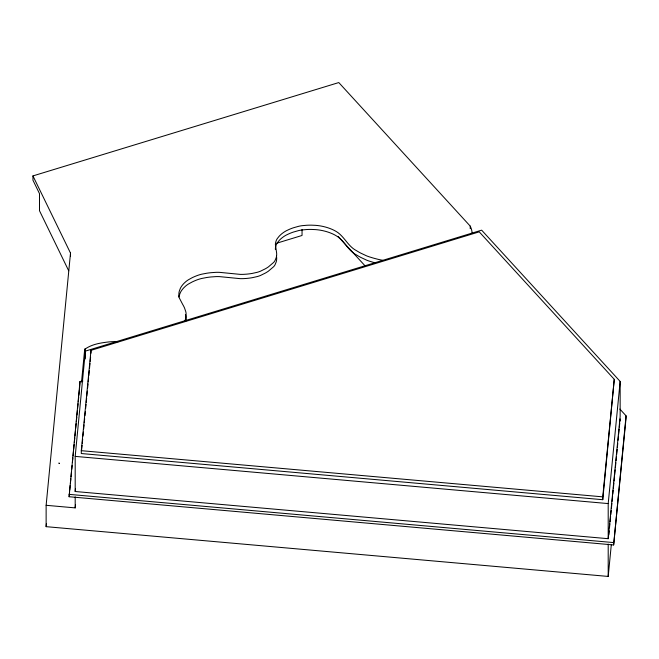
<?xml version="1.0" encoding="UTF-8"?>
<svg xmlns="http://www.w3.org/2000/svg" width="659" height="659" viewBox="0 0 659 659"><rect width="100%" height="100%" fill="white"/><g stroke="black" fill="none" stroke-linecap="round" stroke-linejoin="round"><path stroke-width="0.99" d="M275.363 249.382L275.38 248.756A37.225 21.492 0 0 1 275.61 246.927L275.915 245.749A28.592 16.508 0 0 1 277.299 242.85L279.177 240.494A41.451 23.93 0 0 1 282.225 237.701L283.559 236.713A30.265 17.472 0 0 1 286.533 234.933L289.227 233.665A47.053 27.167 0 0 1 293.42 232.059L298.865 230.526A26.788 15.462 0 0 1 302.077 229.958L306.699 229.53A41.484 23.955 0 0 1 311.814 229.439L315.727 229.629A32.736 18.897 0 0 1 323.149 230.749L325.521 231.342A38.313 22.118 0 0 1 332.218 233.706L333.223 234.167A33.189 19.16 0 0 1 338.339 237.199C345.143 242.463 348.718 251.095 356.7 255.058A72.202 41.682 0 0 0 360.745 257.389L366.495 260.091A40.701 23.502 0 0 0 369.205 261.096L373.118 262.29A98.99 57.152 0 0 0 375.35 262.9M611.288 544.878L608.199 576.436L46.13 526.665L46.13 505.305L70.505 253.105L32.95 175.912L338.792 82.564L470.229 226.111L471.21 228.451A57.49 33.189 0 0 1 471.959 231.671L472.091 232.808M46.13 526.665L46.427 523.6M619.88 409.066L626.05 415.813L626.05 418.185L613.644 544.952L69.096 496.738L80.003 381.462A6.318 3.649 0 0 0 81.041 381.363L82.029 381.199A21.047 12.15 0 0 0 82.877 381.017M69.096 496.738L69.557 491.993M69.739 490.09L70.2 485.345M70.381 483.451L70.834 478.706M71.024 476.803L71.477 472.058M71.757 469.216L72.119 465.419M72.399 462.569L72.852 457.824M73.042 455.929L73.495 451.184M73.684 449.281L74.138 444.537M74.319 442.642L74.78 437.897M74.961 435.994L75.423 431.25M75.694 428.399L76.156 423.655M76.337 421.76L76.798 417.015M76.979 415.112L77.441 410.368M77.622 408.473L78.083 403.728M78.264 401.833L78.726 397.08M78.907 395.186L79.41 390.029M79.607 387.962L80.003 381.462M81.527 382.063L84.69 349.361C91.601 344.278 100.349 342.911 108.669 341.939A42.876 24.754 0 0 1 113.735 341.626L118.546 341.617M85.151 348.858L84.69 353.636L84.69 349.361M75.192 456.382L85.365 351.115L481.647 230.164L620.152 381.429L620.152 416.554L608.199 538.7L75.192 491.507L75.192 456.382L608.199 503.583L608.199 538.7M75.192 491.507L75.488 488.443M46.13 505.305L75.192 507.883L75.488 504.819M81.288 450.682L90.983 350.349L479.225 231.853L614.262 379.329L602.763 499.703L81.288 453.532L81.288 450.682L602.763 496.853L602.763 499.703M81.683 449.438L82.087 445.336M82.284 443.293L82.68 439.199M82.976 436.126L83.372 432.032M83.668 428.96L84.064 424.866M84.261 422.814L84.657 418.72M84.953 415.648L85.349 411.554M85.645 408.481L86.041 404.387M86.238 402.336L86.634 398.242M86.831 396.199L87.326 391.075M87.622 388.003L88.018 383.909M88.215 381.866L88.611 377.764M88.808 375.721L89.303 370.597M89.5 368.554L89.995 363.43M90.192 361.387L90.588 357.293M602.763 496.853L614.262 379.329M608.199 503.583L620.152 381.429M608.801 534.968L609.196 530.899M609.493 527.843L609.896 523.773M610.094 521.73L610.596 516.648M610.794 514.605L611.19 510.536M611.387 508.501L611.89 503.41M612.087 501.375L612.582 496.285M612.788 494.25L613.183 490.181M613.381 488.146L613.883 483.055M614.081 481.021L614.476 476.943M614.674 474.908L615.176 469.818M615.374 467.783L615.868 462.692M616.074 460.657L616.47 456.588M616.667 454.553L617.17 449.463M617.368 447.428L617.763 443.35M618.06 440.303L618.463 436.225M618.661 434.19L619.155 429.1M619.361 427.065L619.757 422.996M619.954 420.961L620.152 418.926L620.152 420.928M613.644 544.952L626.05 415.813M186.003 320.917L186.126 319.491A40.084 23.139 0 0 0 185.797 315.966L185.401 314.516M184.701 321.493L184.932 320.875A61.526 35.52 0 0 0 185.739 318.108L186.126 315.224A40.084 23.139 0 0 0 185.797 311.691L184.561 308.058A77.424 44.697 0 0 0 183.276 305.447A72.136 41.649 0 0 0 182.667 304.384L179.133 297.613A27.118 15.651 0 0 1 178.795 295.776L178.96 292.736A50.644 29.235 0 0 1 179.38 290.907L180.294 288.485A36.303 20.956 0 0 1 181.299 286.673L181.703 286.08A42.061 24.284 0 0 1 184.075 283.255L185.665 281.78A31.237 18.032 0 0 1 188.606 279.655L192.14 277.719A51.748 29.877 0 0 1 196.135 275.964L197.832 275.33A28.609 16.516 0 0 1 201.753 274.185L206.753 273.23A54.829 31.657 0 0 1 210.896 272.702L216.045 272.332A28.494 16.45 0 0 1 219.595 272.356L240.098 274.366A32.357 18.683 0 0 0 243.987 274.325L246.68 274.144A41.706 24.078 0 0 0 252.216 273.419L257.265 272.299A25.182 14.539 0 0 0 260.47 271.203L265.404 268.773A56.625 32.695 0 0 0 268.353 266.928L273.724 262.364A26.558 15.33 0 0 0 275.075 260.42L276.203 257.685A37.316 21.541 0 0 0 276.574 252.586L275.38 244.481A37.225 21.492 0 0 1 275.61 242.652L275.915 241.474A28.592 16.508 0 0 1 277.299 238.574L279.177 236.219A41.451 23.93 0 0 1 282.225 233.426L283.559 232.446A30.265 17.472 0 0 1 286.533 230.658L289.227 229.39A47.053 27.167 0 0 1 293.42 227.783L298.865 226.251A26.788 15.462 0 0 1 302.077 225.683L306.699 225.263A41.484 23.955 0 0 1 311.814 225.172L315.727 225.353A32.736 18.897 0 0 1 323.149 226.474L325.521 227.067A38.313 22.118 0 0 1 332.218 229.431L333.223 229.892A33.189 19.16 0 0 1 338.339 232.924C345.143 238.187 348.718 246.828 356.7 250.782A72.202 41.682 0 0 0 360.745 253.114L366.495 255.816A40.701 23.502 0 0 0 369.205 256.821L373.118 258.015A98.99 57.152 0 0 0 378.909 259.514L383.513 260.494M276.92 243.138L302.044 235.469L302.044 229.439M69.096 494.365L613.644 542.579M338.042 236.35L365.152 265.956M68.701 270.767L39.491 210.723L39.491 193.639L32.95 180.187L32.95 175.912M276.459 256.137L276.574 256.853A37.316 21.541 0 0 1 276.203 261.952L275.075 264.696A26.558 15.33 0 0 1 273.724 266.64L268.353 271.203A56.625 32.695 0 0 1 265.404 273.04L260.47 275.478A25.182 14.539 0 0 1 257.265 276.566L252.216 277.694A41.706 24.078 0 0 1 246.68 278.411L243.987 278.6A32.357 18.683 0 0 1 240.098 278.642L219.595 276.632A28.494 16.45 0 0 0 216.045 276.607L210.896 276.969A54.829 31.657 0 0 0 206.753 277.505L201.753 278.46A28.609 16.516 0 0 0 197.832 279.597L196.135 280.232A51.748 29.877 0 0 0 192.14 281.994L188.606 283.922A31.237 18.032 0 0 0 185.665 286.047L184.075 287.53A42.061 24.284 0 0 0 181.703 290.347L181.299 290.948A36.303 20.956 0 0 0 180.294 292.753L179.38 295.183A50.644 29.235 0 0 0 178.96 297.003M608.199 544.07L608.199 576.436M470.229 226.111L470.229 228.673M90.983 350.349L90.983 353.199M85.242 348.916L85.242 358.966M75.192 496.878L75.192 507.883M70.505 253.105L70.505 256.524M59.203 463.417L58.915 462.989A5.165 2.982 0 0 1 59.055 463.178L59.203 463.417"/></g></svg>
